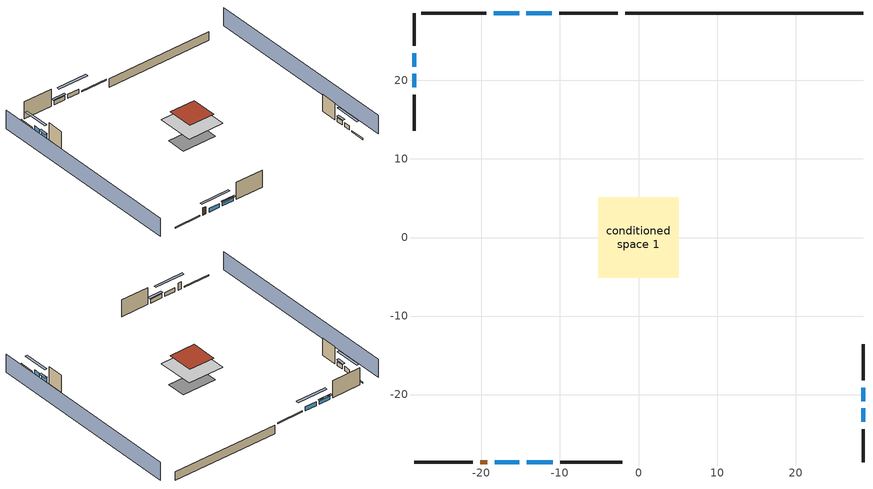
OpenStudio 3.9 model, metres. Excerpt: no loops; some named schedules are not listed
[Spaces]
conditioned space 1
 floor foundation (Slab1 construction): -4.86,-2.7 -4.86,2.7 4.86,2.7 4.86,-2.7 z-2.13
 floor adiabatic (AdiabaticFloorConstruction): -5.13,-5.13 -5.13,5.13 5.13,5.13 5.13,-5.13 z2.74
 wall outside (Wall1 construction): -19.38,28.58 -27.65,28.58 z0.3:5.18
 wall outside (Wall2 construction): 28.58,-18.2 28.58,-13.61 z0.3:5.18
 wall outside (Wall3 construction): -9.97,-28.58 -2.09,-28.58 z0.3:5.18
 wall outside (Wall4 construction): -28.58,18.2 -28.58,13.61 z0.3:5.18
 wall outside (RimJoist1 construction): -2.61,28.58 -10.11,28.58 z0.3:0.61
 wall outside (RimJoist2 construction): 28.58,-28.58 28.58,-24.41 z0.3:0.61
 wall outside (RimJoist3 construction): -28.58,-28.58 -21.08,-28.58 z0.3:0.61
 wall outside (RimJoist4 construction): -28.58,28.58 -28.58,24.41 z0.3:0.61
 wall outside (AdiabaticWallConstruction): -11.04,28.58 -14.28,28.58 / -15.21,28.58 -18.46,28.58 z0.3:1.4; 28.58,-23.48 28.58,-21.77 / 28.58,-20.84 28.58,-19.13 / -28.58,23.48 -28.58,21.77 / -28.58,20.84 -28.58,19.13 z0.3:1.46; -18.31,-28.58 -15.17,-28.58 z0.3:1.37; -14.24,-28.58 -10.9,-28.58 z0.3:1.43
 wall outside (AdiabaticWallConstruction 1): -20.16,-28.58 -19.24,-28.58 z0.3:2.34
 wall foundation (FoundationWall1 construction): 28.58,28.58 -1.68,28.58 z-2.13:0.3
 window (WindowConstruction): -11.04,28.58 -14.28,28.58 z0.3:1.4
 window (WindowConstruction 1): -15.21,28.58 -18.45,28.58 z0.3:1.4
 window (WindowConstruction 2): 28.58,-23.48 28.58,-21.77 z0.3:1.46
 window (WindowConstruction 3): 28.58,-20.84 28.58,-19.13 z0.3:1.46
 window (WindowConstruction 4): -18.31,-28.58 -15.17,-28.58 z0.3:1.37
 window (WindowConstruction 5): -14.24,-28.58 -10.9,-28.58 z0.3:1.43
 window (WindowConstruction 6): -28.58,23.48 -28.58,21.77 z0.3:1.46
 window (WindowConstruction 7): -28.58,20.84 -28.58,19.13 z0.3:1.46
 door (Door): -20.16,-28.58 -19.24,-28.58 z0.3:2.34
 ceiling adiabatic (AdiabaticFloorConstruction): 5.13,-5.13 5.13,5.13 -5.13,5.13 -5.13,-5.13 z2.74
 roof outside (Roof1 construction): -3.63,3.63 -3.63,-3.63 3.63,-3.63 3.63,3.63 z5.18
shading: -33.15,28.58 -33.15,-28.58 / 33.15,-28.58 33.15,28.58 z0:5.18; -17.03,28.58 -8.3,28.58 -8.3,29.19 -17.03,29.19 z4.15; -18.76,28.58 -14.91,28.58 -14.91,29.19 -18.76,29.19 z1.71; 28.58,-19.03 28.58,-26.22 29.19,-26.22 29.19,-19.03 z4.21; 28.58,-18.83 28.58,-21.14 29.19,-21.14 29.19,-18.83 z1.77; -12.43,-28.58 -21.06,-28.58 -21.06,-29.19 -12.43,-29.19 z4.11; -10.6,-28.58 -14.54,-28.58 -14.54,-29.19 -10.6,-29.19 z1.74; -28.58,19.03 -28.58,26.22 -29.19,26.22 -29.19,19.03 z4.21; -28.58,18.83 -28.58,21.14 -29.19,21.14 -29.19,18.83 z1.77
[Site]
Portland Intl Arpt_OR: Latitude {deg}=45.59; Longitude {deg}=-122.6; Time Zone {hr}=-8; Elevation {m}=33; Terrain=Suburbs; Keep Site Location Information=Yes
[Site:GroundTemperature:Shallow]
10.2558, 8.96328, 8.85977, 9.47314, 11.9355, 14.3863, 16.5111, 17.8571, 17.9714, 16.8767, 14.8061, 12.4304
[Site:WaterMainsTemperature]
Calculation Method=Schedule; Temperature Schedule=mains temperature schedule
[Building]
Building 1
[Material] Roughness=Rough
Name | Thickness {m} | Conductivity {W/m-K} | Density {kg/m3} | Specific Heat {J/kg-K} | Thermal Absorptance | Solar Absorptance | Visible Absorptance
asphalt or fiberglass shingles | 0.00635 | 0.162714 | 1121.4 | 1465.45 | 0.9 | 0.85 | 0.85
roof rigid ins | 0.051816 | 0.029427 | 32.04 | 1214.23 | 0.9 | 0.7 | 0.7
osb sheathing 0.75 in. | 0.01905 | 0.115458 | 512.64 | 1214.23 | 0.9 | 0.7 | 0.7
roof stud and cavity | 0.2032 | 0.133729 | 78.34581 | 1123.46 | 0.9 | 0.7 | 0.7
gypsum board | 0.0127 | 0.160291 | 801 | 837.4 | 0.9 | 0.6 | 0.6
wood siding | 0.0254 | 0.102417 | 544.68 | 1172.36 | 0.9 | 0.85 | 0.85
osb sheathing 0.5 in. | 0.0127 | 0.115458 | 512.64 | 1214.23 | 0.9 | 0.7 | 0.7
wall stud and cavity | 0.1397 | 0.550994 | 139.0536 | 1170.24 | 0.9 | 0.7 | 0.7
rim joist stud and cavity | 0.0508 | 0.178688 | 50.32683 | 1063.81 | 0.9 | 0.6 | 0.6
concrete 8.0 in. | 0.2032 | 1.803125 | 2242.8 | 837.4 | 0.9 | 0.7 | 0.7
gypsum board 1 | 0.0127 | 0.160291 | 801 | 837.4 | 0.9 | 0.7 | 0.7
concrete 4.0 in. | 0.1016 | 1.803125 | 2242.8 | 837.4 | 0.9 | 0.7 | 0.7
floor covering | 0.0127 | 0.0450781 | 54.468 | 1339.84 | 0.9 | 0.9 | 0.9
wood siding 1; wood siding 2 | 0.0254 | 0.102417 | 544.68 | 1172.36
wall rigid ins; floor rigid ins | 0.512978 | 0.029427 | 32.04 | 1214.23 | 0.9 | 0.7 | 0.7
wall stud and cavity 1 | 0.0889 | 0.380278 | 52.3479 | 1209.89 | 0.9 | 0.7 | 0.7
door material | 0.04445 | 0.0612267 | 512.64 | 1214.23 | 0.9 | 0.7 | 0.7
floor stud and cavity | 0.1397 | 1.75129 | 37.0049 | 1207.88 | 0.9 | 0.7 | 0.7
floor covering 1 | 0.0127 | 0.0433444 | 54.468 | 1339.84 | 0.9 | 0.6 | 0.6
wall stud and cavity 2 | 0.0889 | 0.391764 | 83.0341 | 1211.67 | 0.9 | 0.7 | 0.7
furniture material conditioned space 1 | 0.1524 | 0.115458 | 640.8 | 1214.23 | 0.9 | 0.6 | 0.6
[Construction]
Roof1 construction: asphalt or fiberglass shingles, roof rigid ins, osb sheathing 0.75 in., roof stud and cavity, gypsum board
Wall1 construction; Wall2 construction; Wall3 construction; Wall4 construction: wood siding, osb sheathing 0.5 in., wall stud and cavity, gypsum board
RimJoist1 construction; RimJoist2 construction; RimJoist3 construction; RimJoist4 construction: wood siding, rim joist stud and cavity
FoundationWall1 construction: concrete 8.0 in., gypsum board 1
Slab1 construction: concrete 4.0 in., floor covering
WindowConstruction; WindowConstruction 1; WindowConstruction 2; WindowConstruction 3; WindowConstruction 4; WindowConstruction 5; WindowConstruction 6; WindowConstruction 7: WindowMaterial
AdiabaticWallConstruction: wood siding 1, wall rigid ins, wall stud and cavity 1, gypsum board
Door: door material
AdiabaticWallConstruction 1: wood siding 2, wall rigid ins, wall stud and cavity 1, gypsum board
AdiabaticFloorConstruction: floor stud and cavity, floor rigid ins, osb sheathing 0.75 in., floor covering 1
PartitionWallConstruction: gypsum board, wall stud and cavity 2, gypsum board
furniture construction conditioned space 1: furniture material conditioned space 1
[WindowMaterial:SimpleGlazingSystem]
WindowMaterial: U-Factor {W/m2-K}=2.66866; Solar Heat Gain Coefficient=0.54
[ThermalZone]
conditioned space: Multiplier=1; Volume {m3}=384.656; Thermostat=conditioned space temperature setpoint; Use Ideal Air Loads=No
[Space]
conditioned space 1: Thermal Zone=conditioned space; Volume {m3}=384.656
[ThermostatSetpoint:DualSetpoint]
conditioned space temperature setpoint: Heating Setpoint Temperature Schedule=heating setpoint; Cooling Setpoint Temperature Schedule=cooling setpoint; Temperature Difference Between Cutout And Setpoint {deltaC}=0
[Foundation:Kiva]
Foundation Kiva 1: Initial Indoor Air Temperature {C}=18.3333; Wall Height Above Grade {m}=0.3048; Wall Depth Below Slab {m}=0.2032
[Foundation:Kiva:Settings]
Soil Conductivity {W/m-K}=1.3848; Soil Density {kg/m3}=1842.3; Soil Specific Heat {J/kg-K}=418.7; Ground Solar Absorptivity=0.9; Ground Thermal Absorptivity=0.9; Ground Surface Roughness {m}=0.03; Far-Field Width {m}=40; Deep-Ground Boundary Condition=ZeroFlux; Deep-Ground Depth {m}=40; Minimum Cell Dimension {m}=0.2; Maximum Cell Growth Coefficient=3; Simulation Timestep=Timestep
[SurfaceProperty:ExposedFoundationPerimeter]
Slab1: Exposed Perimeter Calculation Method=TotalExposedPerimeter; Total Exposed Perimeter {m}=30.26664
[SurfaceProperty:IncidentSolarMultiplier] Incident Solar Multiplier=1; Incident Solar Multiplier Schedule=trans schedule winter=0.85 summer=0.7
Window1; Window2; Window3; Window4; Window5; Window6; Window7; Window8
[InternalMass:Definition] Design Level Calculation Method=SurfaceArea
Name | Construction | Surface Area {m2}
partition wall mass | PartitionWallConstruction | 157.749
furniture mass conditioned space 1 | furniture construction conditioned space 1 | 63.09974
[InternalMass] Space or SpaceType=conditioned space 1; Multiplier=1
Name | Internal Mass Definition
partition wall mass | partition wall mass
furniture mass conditioned space 1 | furniture mass conditioned space 1
[EnergyManagementSystem:Sensor]
Name | Output Variable or Output Meter Index Key | Output Variable or Output Meter
water_heater_T_set | water heater setpoint | Schedule Value
out_pb_s |  | Site Outdoor Air Barometric Pressure
out_wt_s |  | Site Outdoor Air Humidity Ratio
site_vw_s |  | Site Wind Speed
cool_season | cooling season schedule | Schedule Value
natural_vent_s | natural vent schedule | Schedule Value
htg_sp_s | heating setpoint | Schedule Value
clg_sp_s | cooling setpoint | Schedule Value
mech_vent_range_fan_0_sch_s | mech vent range fan 0 schedule | Schedule Value
mech_vent_bath_fan_0_sch_s | mech vent bath fan 0 schedule | Schedule Value
htg_load_cond |  | Heating:EnergyTransfer:Zone:CONDITIONED SPACE
clg_load_cond |  | Cooling:EnergyTransfer:Zone:CONDITIONED SPACE
s_conv | FoundationWall1 | Surface Inside Face Convection Heat Gain Energy
s_ig | FoundationWall1 | Surface Inside Face Internal Gains Radiation Heat Gain Energy
s_sol | FoundationWall1 | Surface Inside Face Solar Radiation Heat Gain Energy
s_lgt | FoundationWall1 | Surface Inside Face Lights Radiation Heat Gain Energy
s_surf | FoundationWall1 | Surface Inside Face Net Surface Thermal Radiation Heat Gain Energy
s_conv_1 | inferred conditioned ceiling | Surface Inside Face Convection Heat Gain Energy
s_ig_1 | inferred conditioned ceiling | Surface Inside Face Internal Gains Radiation Heat Gain Energy
s_sol_1 | inferred conditioned ceiling | Surface Inside Face Solar Radiation Heat Gain Energy
s_lgt_1 | inferred conditioned ceiling | Surface Inside Face Lights Radiation Heat Gain Energy
s_surf_1 | inferred conditioned ceiling | Surface Inside Face Net Surface Thermal Radiation Heat Gain Energy
s_conv_2 | inferred conditioned floor | Surface Inside Face Convection Heat Gain Energy
s_ig_2 | inferred conditioned floor | Surface Inside Face Internal Gains Radiation Heat Gain Energy
s_sol_2 | inferred conditioned floor | Surface Inside Face Solar Radiation Heat Gain Energy
s_lgt_2 | inferred conditioned floor | Surface Inside Face Lights Radiation Heat Gain Energy
s_surf_2 | inferred conditioned floor | Surface Inside Face Net Surface Thermal Radiation Heat Gain Energy
s_conv_3 | RimJoist1 | Surface Inside Face Convection Heat Gain Energy
s_ig_3 | RimJoist1 | Surface Inside Face Internal Gains Radiation Heat Gain Energy
s_sol_3 | RimJoist1 | Surface Inside Face Solar Radiation Heat Gain Energy
s_lgt_3 | RimJoist1 | Surface Inside Face Lights Radiation Heat Gain Energy
s_surf_3 | RimJoist1 | Surface Inside Face Net Surface Thermal Radiation Heat Gain Energy
s_conv_4 | RimJoist2 | Surface Inside Face Convection Heat Gain Energy
s_ig_4 | RimJoist2 | Surface Inside Face Internal Gains Radiation Heat Gain Energy
s_sol_4 | RimJoist2 | Surface Inside Face Solar Radiation Heat Gain Energy
s_lgt_4 | RimJoist2 | Surface Inside Face Lights Radiation Heat Gain Energy
s_surf_4 | RimJoist2 | Surface Inside Face Net Surface Thermal Radiation Heat Gain Energy
s_conv_5 | RimJoist3 | Surface Inside Face Convection Heat Gain Energy
s_ig_5 | RimJoist3 | Surface Inside Face Internal Gains Radiation Heat Gain Energy
s_sol_5 | RimJoist3 | Surface Inside Face Solar Radiation Heat Gain Energy
s_lgt_5 | RimJoist3 | Surface Inside Face Lights Radiation Heat Gain Energy
s_surf_5 | RimJoist3 | Surface Inside Face Net Surface Thermal Radiation Heat Gain Energy
s_conv_6 | RimJoist4 | Surface Inside Face Convection Heat Gain Energy
s_ig_6 | RimJoist4 | Surface Inside Face Internal Gains Radiation Heat Gain Energy
s_sol_6 | RimJoist4 | Surface Inside Face Solar Radiation Heat Gain Energy
s_lgt_6 | RimJoist4 | Surface Inside Face Lights Radiation Heat Gain Energy
s_surf_6 | RimJoist4 | Surface Inside Face Net Surface Thermal Radiation Heat Gain Energy
s_conv_7 | Roof1 | Surface Inside Face Convection Heat Gain Energy
s_ig_7 | Roof1 | Surface Inside Face Internal Gains Radiation Heat Gain Energy
s_sol_7 | Roof1 | Surface Inside Face Solar Radiation Heat Gain Energy
s_lgt_7 | Roof1 | Surface Inside Face Lights Radiation Heat Gain Energy
s_surf_7 | Roof1 | Surface Inside Face Net Surface Thermal Radiation Heat Gain Energy
s_conv_8 | Slab1 | Surface Inside Face Convection Heat Gain Energy
s_ig_8 | Slab1 | Surface Inside Face Internal Gains Radiation Heat Gain Energy
s_sol_8 | Slab1 | Surface Inside Face Solar Radiation Heat Gain Energy
s_lgt_8 | Slab1 | Surface Inside Face Lights Radiation Heat Gain Energy
s_surf_8 | Slab1 | Surface Inside Face Net Surface Thermal Radiation Heat Gain Energy
ss_sol | Door1 | Surface Inside Face Solar Radiation Heat Gain Energy
ss_lgt | Door1 | Surface Inside Face Lights Radiation Heat Gain Energy
ss_conv | Door1 | Surface Inside Face Convection Heat Gain Energy
ss_ig | Door1 | Surface Inside Face Internal Gains Radiation Heat Gain Energy
ss_surf | Door1 | Surface Inside Face Net Surface Thermal Radiation Heat Gain Energy
ss_conv_1 | Window1 | Surface Inside Face Convection Heat Gain Energy
ss_ig_1 | Window1 | Surface Inside Face Internal Gains Radiation Heat Gain Energy
ss_surf_1 | Window1 | Surface Inside Face Net Surface Thermal Radiation Heat Gain Energy
ss_trans_in | Window1 | Surface Window Transmitted Solar Radiation Rate
ss_back_out | Window1 | Surface Window Shortwave from Zone Back Out Window Heat Transfer Rate
ss_trans_out | Window1 | Surface Inside Face Initial Transmitted Diffuse Transmitted Out Window Solar Radiation Rate
ss_conv_2 | Window2 | Surface Inside Face Convection Heat Gain Energy
ss_ig_2 | Window2 | Surface Inside Face Internal Gains Radiation Heat Gain Energy
ss_surf_2 | Window2 | Surface Inside Face Net Surface Thermal Radiation Heat Gain Energy
ss_trans_in_1 | Window2 | Surface Window Transmitted Solar Radiation Rate
ss_back_out_1 | Window2 | Surface Window Shortwave from Zone Back Out Window Heat Transfer Rate
ss_trans_out_1 | Window2 | Surface Inside Face Initial Transmitted Diffuse Transmitted Out Window Solar Radiation Rate
ss_conv_3 | Window3 | Surface Inside Face Convection Heat Gain Energy
ss_ig_3 | Window3 | Surface Inside Face Internal Gains Radiation Heat Gain Energy
ss_surf_3 | Window3 | Surface Inside Face Net Surface Thermal Radiation Heat Gain Energy
ss_trans_in_2 | Window3 | Surface Window Transmitted Solar Radiation Rate
ss_back_out_2 | Window3 | Surface Window Shortwave from Zone Back Out Window Heat Transfer Rate
ss_trans_out_2 | Window3 | Surface Inside Face Initial Transmitted Diffuse Transmitted Out Window Solar Radiation Rate
ss_conv_4 | Window4 | Surface Inside Face Convection Heat Gain Energy
ss_ig_4 | Window4 | Surface Inside Face Internal Gains Radiation Heat Gain Energy
ss_surf_4 | Window4 | Surface Inside Face Net Surface Thermal Radiation Heat Gain Energy
ss_trans_in_3 | Window4 | Surface Window Transmitted Solar Radiation Rate
ss_back_out_3 | Window4 | Surface Window Shortwave from Zone Back Out Window Heat Transfer Rate
ss_trans_out_3 | Window4 | Surface Inside Face Initial Transmitted Diffuse Transmitted Out Window Solar Radiation Rate
ss_conv_5 | Window5 | Surface Inside Face Convection Heat Gain Energy
ss_ig_5 | Window5 | Surface Inside Face Internal Gains Radiation Heat Gain Energy
ss_surf_5 | Window5 | Surface Inside Face Net Surface Thermal Radiation Heat Gain Energy
ss_trans_in_4 | Window5 | Surface Window Transmitted Solar Radiation Rate
ss_back_out_4 | Window5 | Surface Window Shortwave from Zone Back Out Window Heat Transfer Rate
ss_trans_out_4 | Window5 | Surface Inside Face Initial Transmitted Diffuse Transmitted Out Window Solar Radiation Rate
ss_conv_6 | Window6 | Surface Inside Face Convection Heat Gain Energy
ss_ig_6 | Window6 | Surface Inside Face Internal Gains Radiation Heat Gain Energy
ss_surf_6 | Window6 | Surface Inside Face Net Surface Thermal Radiation Heat Gain Energy
ss_trans_in_5 | Window6 | Surface Window Transmitted Solar Radiation Rate
ss_back_out_5 | Window6 | Surface Window Shortwave from Zone Back Out Window Heat Transfer Rate
ss_trans_out_5 | Window6 | Surface Inside Face Initial Transmitted Diffuse Transmitted Out Window Solar Radiation Rate
ss_conv_7 | Window7 | Surface Inside Face Convection Heat Gain Energy
ss_ig_7 | Window7 | Surface Inside Face Internal Gains Radiation Heat Gain Energy
ss_surf_7 | Window7 | Surface Inside Face Net Surface Thermal Radiation Heat Gain Energy
ss_trans_in_6 | Window7 | Surface Window Transmitted Solar Radiation Rate
ss_back_out_6 | Window7 | Surface Window Shortwave from Zone Back Out Window Heat Transfer Rate
ss_trans_out_6 | Window7 | Surface Inside Face Initial Transmitted Diffuse Transmitted Out Window Solar Radiation Rate
ss_conv_8 | Window8 | Surface Inside Face Convection Heat Gain Energy
ss_ig_8 | Window8 | Surface Inside Face Internal Gains Radiation Heat Gain Energy
ss_surf_8 | Window8 | Surface Inside Face Net Surface Thermal Radiation Heat Gain Energy
ss_trans_in_7 | Window8 | Surface Window Transmitted Solar Radiation Rate
ss_back_out_7 | Window8 | Surface Window Shortwave from Zone Back Out Window Heat Transfer Rate
ss_trans_out_7 | Window8 | Surface Inside Face Initial Transmitted Diffuse Transmitted Out Window Solar Radiation Rate
s_conv_9 | Wall1 | Surface Inside Face Convection Heat Gain Energy
s_ig_9 | Wall1 | Surface Inside Face Internal Gains Radiation Heat Gain Energy
s_sol_9 | Wall1 | Surface Inside Face Solar Radiation Heat Gain Energy
s_lgt_9 | Wall1 | Surface Inside Face Lights Radiation Heat Gain Energy
s_surf_9 | Wall1 | Surface Inside Face Net Surface Thermal Radiation Heat Gain Energy
s_conv_10 | Wall2 | Surface Inside Face Convection Heat Gain Energy
s_ig_10 | Wall2 | Surface Inside Face Internal Gains Radiation Heat Gain Energy
s_sol_10 | Wall2 | Surface Inside Face Solar Radiation Heat Gain Energy
s_lgt_10 | Wall2 | Surface Inside Face Lights Radiation Heat Gain Energy
s_surf_10 | Wall2 | Surface Inside Face Net Surface Thermal Radiation Heat Gain Energy
s_conv_11 | Wall3 | Surface Inside Face Convection Heat Gain Energy
s_ig_11 | Wall3 | Surface Inside Face Internal Gains Radiation Heat Gain Energy
s_sol_11 | Wall3 | Surface Inside Face Solar Radiation Heat Gain Energy
s_lgt_11 | Wall3 | Surface Inside Face Lights Radiation Heat Gain Energy
s_surf_11 | Wall3 | Surface Inside Face Net Surface Thermal Radiation Heat Gain Energy
s_conv_12 | Wall4 | Surface Inside Face Convection Heat Gain Energy
s_ig_12 | Wall4 | Surface Inside Face Internal Gains Radiation Heat Gain Energy
s_sol_12 | Wall4 | Surface Inside Face Solar Radiation Heat Gain Energy
s_lgt_12 | Wall4 | Surface Inside Face Lights Radiation Heat Gain Energy
s_surf_12 | Wall4 | Surface Inside Face Net Surface Thermal Radiation Heat Gain Energy
im_conv | furniture mass conditioned space 1 | Surface Inside Face Convection Heat Gain Energy
im_ig | furniture mass conditioned space 1 | Surface Inside Face Internal Gains Radiation Heat Gain Energy
im_sol | furniture mass conditioned space 1 | Surface Inside Face Solar Radiation Heat Gain Energy
im_lgt | furniture mass conditioned space 1 | Surface Inside Face Lights Radiation Heat Gain Energy
im_surf | furniture mass conditioned space 1 | Surface Inside Face Net Surface Thermal Radiation Heat Gain Energy
im_conv_1 | partition wall mass | Surface Inside Face Convection Heat Gain Energy
im_ig_1 | partition wall mass | Surface Inside Face Internal Gains Radiation Heat Gain Energy
im_sol_1 | partition wall mass | Surface Inside Face Solar Radiation Heat Gain Energy
im_lgt_1 | partition wall mass | Surface Inside Face Lights Radiation Heat Gain Energy
im_surf_1 | partition wall mass | Surface Inside Face Net Surface Thermal Radiation Heat Gain Energy
airflow_gain | infil flow | Infiltration Sensible Heat Gain Energy
airflow_loss | infil flow | Infiltration Sensible Heat Loss Energy
airflow_gain_1 | natural vent flow | Infiltration Sensible Heat Gain Energy
airflow_loss_1 | natural vent flow | Infiltration Sensible Heat Loss Energy
airflow_gain_2 | whole house fan flow | Infiltration Sensible Heat Gain Energy
airflow_loss_2 | whole house fan flow | Infiltration Sensible Heat Loss Energy
mv_conv | mech vent bath fan 0 | Electric Equipment Convective Heating Energy
mv_rad | mech vent bath fan 0 | Electric Equipment Radiant Heating Energy
mv_conv_1 | mech vent house fan | Electric Equipment Convective Heating Energy
mv_rad_1 | mech vent house fan | Electric Equipment Radiant Heating Energy
mv_conv_2 | mech vent house fan cfis | Electric Equipment Convective Heating Energy
mv_rad_2 | mech vent house fan cfis | Electric Equipment Radiant Heating Energy
mv_conv_3 | mech vent range fan 0 | Electric Equipment Convective Heating Energy
mv_rad_3 | mech vent range fan 0 | Electric Equipment Radiant Heating Energy
mv_conv_4 | mech vent house fan latent load | Other Equipment Convective Heating Energy
mv_rad_4 | mech vent house fan latent load | Other Equipment Radiant Heating Energy
mv_conv_5 | mech vent house fan sensible load | Other Equipment Convective Heating Energy
mv_rad_5 | mech vent house fan sensible load | Other Equipment Radiant Heating Energy
ig_lgt_conv | interior lighting | Lights Convective Heating Energy
ig_lgt_rad | interior lighting | Lights Radiant Heating Energy
ig_lgt_vis | interior lighting | Lights Visible Radiation Heating Energy
ig_ee_conv | cooking range | Electric Equipment Convective Heating Energy
ig_ee_rad | cooking range | Electric Equipment Radiant Heating Energy
ig_ee_conv_1 | fridge | Electric Equipment Convective Heating Energy
ig_ee_rad_1 | fridge | Electric Equipment Radiant Heating Energy
ig_ee_conv_2 | misc plug loads | Electric Equipment Convective Heating Energy
ig_ee_rad_2 | misc plug loads | Electric Equipment Radiant Heating Energy
ig_ee_conv_3 | misc tv | Electric Equipment Convective Heating Energy
ig_ee_rad_3 | misc tv | Electric Equipment Radiant Heating Energy
ig_ee_conv_4 | whole house fan | Electric Equipment Convective Heating Energy
ig_ee_rad_4 | whole house fan | Electric Equipment Radiant Heating Energy
ig_oe_conv | cooking range 1 | Other Equipment Convective Heating Energy
ig_oe_rad | cooking range 1 | Other Equipment Radiant Heating Energy
ig_oe_conv_1 | general water use latent | Other Equipment Convective Heating Energy
ig_oe_rad_1 | general water use latent | Other Equipment Radiant Heating Energy
ig_oe_conv_2 | general water use sensible | Other Equipment Convective Heating Energy
ig_oe_rad_2 | general water use sensible | Other Equipment Radiant Heating Energy
ig_oe_conv_3 | water heater energy adjustment1 | Other Equipment Convective Heating Energy
ig_oe_rad_3 | water heater energy adjustment1 | Other Equipment Radiant Heating Energy
ig_oe_conv_4 | water heater lat | Other Equipment Convective Heating Energy
ig_oe_rad_4 | water heater lat | Other Equipment Radiant Heating Energy
[OtherEquipment:Definition] Design Level Calculation Method=EquipmentLevel
Name | Design Level {W} | Fraction Latent | Fraction Radiant | Fraction Lost
water heater sens; mech vent house fan sensible load | 0 | 0 | 0 | 0
water heater lat; mech vent house fan latent load | 0 | 1 | 0 | 0
water heater energy adjustment1 | 0.01 | 0 | 0 | 1
cooking range 2 | 0 | 0.08 | 0.432 | 0.2
general water use sensible | -61.6891 | 0 | 0.6 | 0
general water use latent | 62.594 | 1 | 0 | 0
[OtherEquipment] Space or SpaceType=conditioned space 1
Name | Other Equipment Definition | Schedule | Fuel Type
water heater sens | water heater sens | Always On Discrete
water heater lat | water heater lat | Always On Discrete
water heater energy adjustment1 | water heater energy adjustment1 | Always On Discrete | Electricity
cooking range 1 | cooking range 2 | cooking_range | Electricity
general water use sensible | general water use sensible | general water use schedule
general water use latent | general water use latent | general water use schedule
mech vent house fan sensible load | mech vent house fan sensible load | Always On Discrete
mech vent house fan latent load | mech vent house fan latent load | Always On Discrete
[ElectricEquipment:Definition] Design Level Calculation Method=EquipmentLevel
Name | Design Level {W} | Fraction Latent | Fraction Radiant | Fraction Lost
fridge | 43.7215 | 0 | 0.6 | 0
cooking range | 995.389 | 0.08 | 0.432 | 0.2
misc tv | 450.147 | 0 | 0.6 | 0
misc plug loads | 362.759 | 0.021 | 0.558 | 0.049
whole house fan; mech vent house fan | 0 | 0 | 0 | 1
mech vent house fan cfis | 0 | 0 | 0 | 0
mech vent range fan 0; mech vent bath fan 0 | 30 | 0 | 0 | 1
[ElectricEquipment] Space or SpaceType=conditioned space 1
Name | Electric Equipment Definition | Schedule
fridge | fridge | fridge schedule
cooking range | cooking range | cooking_range
misc tv | misc tv | plug_loads_tv
misc plug loads | misc plug loads | plug_loads_other
whole house fan | whole house fan | Always On Discrete
mech vent house fan | mech vent house fan | mech vent house fan schedule
mech vent house fan cfis | mech vent house fan cfis | mech vent house fan cfis schedule
mech vent range fan 0 | mech vent range fan 0 | mech vent range fan 0 schedule
mech vent bath fan 0 | mech vent bath fan 0 | mech vent bath fan 0 schedule
[Lights:Definition]
interior lighting: Design Level Calculation Method=LightingLevel; Lighting Level {W}=235.213; Fraction Radiant=0.6; Fraction Visible=0.2; Return Air Fraction=0
[Lights]
interior lighting: Lights Definition=interior lighting; Space or SpaceType=conditioned space 1; Schedule=lighting_interior; Fraction Replaceable=1
[Exterior:Lights:Definition]
exterior lighting: Design Level {W}=7.09205
[Exterior:Lights]
exterior lighting: Exterior Lights Definition=exterior lighting; Schedule=exterior lighting schedule
[People:Definition]
occupants: Number of People Calculation Method=People; Number of People {people}=3; Fraction Radiant=0.314171; Sensible Heat Fraction=0.56303; Carbon Dioxide Generation Rate {m3/s-W}=0; Enable ASHRAE 55 Comfort Warnings=No; Mean Radiant Temperature Calculation Type=EnclosureAveraged
[People]
occupants: People Definition=occupants; Space or SpaceType=conditioned space 1; Number of People Schedule=occupants; Activity Level Schedule=occupants activity schedule; Multiplier=1
[SpaceInfiltration:DesignFlowRate] Space or SpaceType=conditioned space 1; Schedule=Always On Discrete; Design Flow Rate Calculation Method=Flow/Space; Design Flow Rate {m3/s}=0
natural vent flow; whole house fan flow; infil flow
